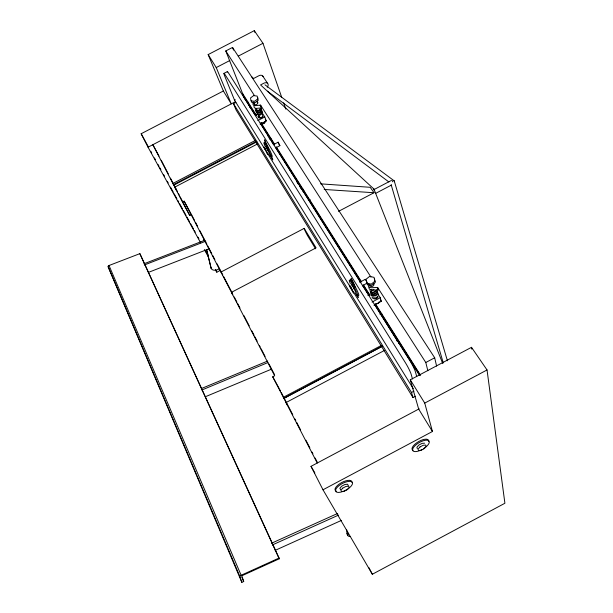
<?xml version="1.0" encoding="UTF-8"?>
<svg xmlns="http://www.w3.org/2000/svg" width="613" height="613" viewBox="0 0 613 613"><rect width="100%" height="100%" fill="white"/><g stroke="black" fill="none" stroke-linecap="round" stroke-linejoin="round"><path stroke-width="0.92" d="M371.853 293.88C372.129 294.546 375.171 295.114 376.282 293.014M376.995 289.727L376.734 291.826L375.217 293.412L373.263 293.964L371.332 293.55L370.344 291.803M371.317 292.225L371.194 291.681L371.838 292.57L373.179 292.861L375.777 291.336M255.996 111.65L256.556 112.401L258.111 112.6L259.728 112.064L260.992 110.685M261.238 109.252L261.153 108.777M260.441 108.846C261.069 110.792 257.054 112.486 256.548 110.968L256.717 111.244M260.962 110.869L261.284 109.007M371.807 293.773L371.424 295.612M258.372 115.336L258.004 116.7L258.686 117.78L260.173 118.179L261.889 117.734L263.115 116.301L262.755 116.478M256.563 113.037L257.046 111.949M255.828 111.076L256.311 109.995M366.796 281.574L365.302 279.313L365.34 279.712M362.582 285.811L367.356 282.877M273.199 144.653L278.233 142.224L279.903 145.641L275.812 147.81M279.873 145.687L279.298 144.913M379.186 302.155L378.206 303.45L376.497 303.473M265.651 121.098L263.881 123.144L261.061 123.336M376.811 294.692L375.731 295.795L372.819 295.933M376.152 290.225L374.704 291.704L372.719 292.255L370.773 291.796L369.907 290.585M260.257 108.945C259.284 110.371 256.265 111.735 255.238 109.704M376.443 298.002L378.144 296.723L376.788 298.546L374.727 299.006L372.88 298.37L371.93 296.868M322.99 489.787L372.336 574.266L504.905 503.25L487.036 369.961L471.504 347.318L410.273 379.815L418.679 409.093L432.441 431.498L322.99 489.787L311.013 466.34L419.185 408.825M427.843 370.735L425.797 362.498L434.686 357.777L232.534 47.439L225.776 50.94L243.545 95.988L255.813 115.39M415.43 396.236L412.97 397.538L411.499 392.481L413.982 391.163M432.441 431.498L424.74 403.086L487.036 369.961M287.007 404.396L287.535 405.346L272.716 376.803L274.662 375.769L231.423 292.355L316.07 247.851L304.171 228.381L220.918 272.088L184.153 201.164L182.467 202.045L174.766 187.134L257.69 143.856M283.313 397.331L381.386 345.41M382.573 346.023L283.85 398.297L283.405 397.423M283.934 398.389L382.405 346.253M317.243 463.03L286.018 402.565L384.581 350.368M359.693 282.279L365.302 279.313M367.854 295.382L371.11 293.665M372.053 302.056L380.236 297.726L377.876 294.041M373.984 305.19L381.309 301.32L380.236 297.726M373.715 189.724L390.933 180.682M215.431 269.689L216.818 272.203L220.19 270.433M338.522 211.362L373.999 192.735L370.237 187.302L320.561 183.839M375.639 193.379L391.554 185.026M182.467 202.045L189.8 215.531L191.455 214.665L184.153 201.164M200.658 242.84L148.039 147.204L141.159 133.741L223.362 91L208.159 54.58L254.295 30.65L262.969 43.301L281.742 97.413M265.789 150.622L234.564 100.226L235.377 99.804M148.039 147.204L235.599 101.635M412.97 397.538L236.066 109.934L233.499 103.689L235.928 102.425M255.514 115.367L257.835 114.156M257.782 120.6L264.77 116.96L262.724 113.75M260.104 124.178L266.28 120.953L264.77 116.96M159.043 156.123L152.852 144.699L172.874 183.471L255.529 140.339M256.019 141.565L173.502 184.628L173.188 184.015M172.874 183.471L173.808 185.172L256.893 141.81M223.362 91L231.27 103.888L216.236 67.568L229.829 60.511M238.327 56.097L262.969 43.301M223.929 73.399L227.285 71.66M241.844 582.35L239.867 576.496A1.601 0.582 -25.3 0 1 241.131 575.278L279.053 558.06L139.864 253.644L109.022 265.513A1.264 0.828 -21.5 0 0 108.133 266.747L241.844 582.35L243.706 581.507L241.806 575.806L279.221 558.811L279.053 558.06M275.176 550.359L341.487 520.376M271.513 543.233L337.694 513.418M272.302 544.972L338.552 515.104M205.386 396.726L271.475 369.172M201.432 388.535L267.735 361.011M380.022 314.408L381.792 313.672M201.93 389.975L268.034 362.521M144.392 264.969L205.784 241.193M148.285 272.44L208.91 248.855M144.009 263.782L204.727 240.281M308.301 200.19L310.086 199.501M258.855 114.508L260.456 113.98C262.172 113.053 262.517 110.631 261.084 109.283M259.276 115.321L260.678 114.853L261.904 113.045M374.068 289.612L371.953 290.095L370.742 289.512M370.934 277.038L260.556 105.107L255.613 105.628A3.126 2.214 -22.3 0 1 253.177 104.716A3.126 2.214 -22.3 0 1 253.529 102.356M260.556 105.107L261.598 107.865L256.671 108.378A3.119 2.214 -22.3 0 1 254.119 105.911M424.594 443.184L422.05 443.375L418.863 445.069L416.909 447.26L417.338 448.655M425.797 362.498L377.608 287.428L371.593 287.735A3.701 3.065 -17 0 1 368.198 284.24M377.608 287.428L378.344 289.918L372.352 290.225A3.686 3.057 -16.9 0 1 368.888 287.275M324.193 189.455L373.999 192.735M257.138 109.604L256.249 109.65M261.644 111.137L262.655 112.677M377.286 292.876L378.497 294.784M264.954 84.809L394.059 180.743M267.368 91.161L388.88 181.961M251.568 76.656L253.575 78.495L258.908 75.721A3.693 2.72 -36.6 0 1 263.1 76.648M442.67 363.409L373.945 189.049L260.563 84.916L263.843 83.215A3.716 2.705 -36.4 0 1 267.697 83.498A3.716 2.705 -36.4 0 1 267.23 87.207M265.743 146.323L269.436 153.357M371.739 295.098C373.509 296.324 376.198 295.435 377.263 293.581L377.455 291.298M268.233 151.342L268.494 151.626L268.256 150.813M372.367 295.251L372.988 296.125M352.766 286.363L354.506 289.658M262.747 76.027L267.697 83.498M266.946 148.338L267.421 149.135M225.776 50.94L254.441 95.59M260.073 105.497L261.598 107.865M377.324 288.325L378.344 289.918M265.26 119.351L266.28 120.953M380.366 299.849L381.309 301.32M258.625 116.539L259.153 117.374M260.923 123.474L274.21 144.484M276.256 147.718L361.095 281.903M363.141 285.137L369.271 294.838M375.401 304.531L420.38 375.662M242.556 93.475L256.334 115.29M260.923 122.562L274.708 144.377M276.233 146.806L361.463 281.742M363.501 284.968L370.137 295.474M375.24 303.558L420.15 374.658M255.69 115.711L244.043 97.237L244.725 98.969M260.755 123.742L267.337 134.178L267.912 136.063M274.118 144.929L269.536 137.672L270.379 139.488M275.651 147.35L360.643 282.118M362.681 285.344L368.788 295.029M374.895 304.715L396.075 338.874M419.568 375.539L398.902 342.782L399.216 343.855M268.892 137.611L269.866 139.159M296.523 181.325L298.546 184.536M299.558 186.137L301.581 189.348M396.335 339.863L397.262 341.334M208.159 54.58L216.236 67.568M410.273 379.815L424.74 403.086M267.299 153.058L350.889 287.995M351.893 289.62L413.331 388.78M233.499 103.689L411.499 392.481M315.572 248.809L307.619 235.76A6.314 0.567 62.5 0 1 305.067 230.71L304.171 228.381M377.271 291.826L378.029 293.252M311.013 466.34L314.844 472.937M286.018 402.565L286.555 403.523M272.716 376.803L279.13 388.397M141.159 133.741L148.032 146.254M150.783 151.258L151.702 152.921M154.453 157.924L155.365 159.595M158.116 164.598L159.035 166.269M159.947 167.931L160.867 169.602M163.617 174.605L164.537 176.276M167.28 181.279L168.2 182.942M170.491 187.111L173.241 192.114M174.161 193.785L176.904 198.788M177.824 200.459L178.743 202.121M179.655 203.792L182.406 208.795M183.325 210.466L186.076 215.469M186.988 217.132L189.739 222.136M190.658 223.806L193.401 228.81M194.321 230.48L195.24 232.143M197.991 237.147L198.903 238.817M205.317 250.495L206.236 252.158M207.156 253.828L208.068 255.498M204.351 249.552L208.512 257.108M174.766 187.134L175.395 188.291M175.709 188.904L176.329 190.053L173.808 185.172M220.918 272.088L232.756 294.776L231.423 292.355M353.295 288.156L353.502 288.539M340.529 489.588L339.863 488.316L341.648 486.209L344.851 484.508L347.571 484.216L348.222 485.504M191.501 214.565L194.589 220.511M195.47 222.213L197.67 226.458M199.876 230.703L206.926 244.296M207.807 245.997L211.769 253.636M212.65 255.337L214.856 259.583M217.056 263.835L222.787 274.877M223.668 276.578L232.043 292.715M234.243 296.96L236.886 302.063M237.767 303.757L239.974 308.01M243.936 315.649L249.223 325.848M251.866 330.943L254.073 335.188M254.954 336.889L257.154 341.135M259.36 345.387L260.241 347.081M261.123 348.782L265.084 356.429M269.053 364.068L274.34 374.267M204.596 240.334L204.029 239.231L204.458 241.085M161.242 160.277L168.276 173.877M170.468 178.122L177.502 191.723M178.375 193.424L179.257 195.126M180.138 196.827L189.8 215.531M279.574 389.247L280.447 390.948M281.329 392.642L292.738 414.717M294.93 418.963L295.803 420.664M296.684 422.365L300.631 430.004M305.895 440.195L309.849 447.835M312.04 452.08L312.921 453.781M315.113 458.026L317.304 462.271M267.605 149.465L268.119 150.507M215.523 269.697L216.818 272.203M368.957 567.707L372.336 574.266M278.938 144.277L278.586 143.58M206.405 249.414L211.079 268.096A6.191 3.847 -27.1 0 0 219.102 268.938M346.705 529.862L346.973 533.624L347.809 535.249A7.586 2.728 -27.9 0 0 349.939 536.413M267.099 149.25L266.931 148.867M279.221 558.811L139.864 253.644M261.207 111.191L259.958 112.968L257.659 113.382L257.245 112.823L257.445 113.382M278.432 143.243L278.057 142.147M109.022 265.513L241.131 575.278M241.829 577.101L243.706 581.507M108.133 266.747L239.867 576.496M234.564 100.226L224.534 75.637A8.682 0.743 63.4 0 1 225.109 74.671L405.247 362.459A9.555 1.103 61.4 0 1 411.185 374.39L412.472 378.949M247.583 101.383L249.989 107.505M268.594 148.951L264.525 139.795L266.356 144.714M271.298 155.917L272.77 159.916L270.433 155.166M232.534 47.439L233.561 50.105M253.476 102.156L254.15 103.903M255.828 108.271L256.839 110.892M258.188 114.386L259.192 117.006M270.601 138.063L272.302 142.53M356.222 294.002L358.245 297.527L357.586 295.382M257.131 101.045L257.789 102.8M260.119 108.922L262.448 115.052M254.295 30.65L254.924 32.451M283.62 102.823L285.811 109.129M352.605 283.252C347.923 271.176 355.364 285.482 354.896 287.336M351.854 285.482L351.441 284.103L352.896 285.987L355.594 292.026M394.312 181.164L447.429 360.804M391.155 184.743L443.268 362.934M416.725 376.604L415.499 372.099A9.555 1.157 61.4 0 0 409.576 360.16L228.48 72.924A8.682 0.782 63.5 0 0 227.277 72.035M373.945 189.049L374.382 190.735M206.757 249.583L211.079 268.096M434.686 357.777L436.594 366.091M374.436 278.631L375.256 282.509L371.631 285.42L367.202 284.44L366.398 280.562M471.504 347.318L471.795 349.165M257.774 97.505L258.203 100.371L255.054 102.723L251.491 102.202L251.284 100.77M347.548 531.494L347.809 535.249M379.202 301.757A2.199 1.847 -16.6 0 1 376.926 303.726M265.015 121.811A1.87 1.341 -22.2 0 1 263.506 123.673A1.87 1.341 -22.2 0 1 261.452 122.876M262.602 115.796A1.885 1.349 -22.3 0 1 262.487 116.171M261.529 117.121A1.885 1.349 -22.3 0 1 260.594 117.405M260.134 117.397A1.885 1.349 -22.3 0 1 258.993 116.156M377.462 296.018A2.222 1.854 -16.7 0 1 373.654 297.52M393.569 180.536A2.1 1.241 -36.3 0 1 394.282 181.724M391.745 180.368A2.069 0.398 63 0 1 392.052 180.659L392.236 180.896A2.069 0.398 63 0 1 392.818 181.854M257.039 101.942A1.916 1.356 -22.3 0 1 257.59 103.589A1.916 1.356 -22.3 0 1 255.422 104.723A1.916 1.356 -22.3 0 1 254.111 103.467M373.738 283.566A2.26 1.877 -17 0 1 372.221 286.432A2.26 1.877 -17 0 1 369.524 284.723M265.406 146.997A8.023 0.736 63 0 1 265.1 143.948A8.023 0.736 63 0 1 270.762 154.989A8.023 0.736 63 0 1 268.823 153.671M264.862 142.706A8.023 0.743 63.1 0 1 269.413 149.472A8.023 0.743 63.1 0 1 271.459 155.894M350.391 283.788A8.95 0.95 62.1 0 1 351.065 282.011A8.95 0.95 62.1 0 1 357.318 293.949A8.95 0.95 62.1 0 1 354.965 292.531M350.345 280.264A8.95 0.965 62.1 0 1 355.172 286.608A8.95 0.965 62.1 0 1 358.413 295.297M301.696 189.67A10.551 6.682 -33 0 1 302.914 189.003M302.991 191.731A10.574 6.674 -32.9 0 1 304.209 191.064M211.73 268.617A6.184 3.847 -27.1 0 1 210.52 267.007M347.985 534.674A7.578 2.736 -27.9 0 1 346.973 533.624M421.798 449.689A9.433 3.739 -30.2 0 1 413.108 448.072A9.433 3.739 -30.2 0 1 427.039 440.172A9.433 3.739 -30.2 0 1 423.391 448.793M413.024 450.34A9.425 3.747 -30.2 0 1 418.687 441.536A9.425 3.747 -30.2 0 1 428.671 441.467M342.223 491.733A9.44 3.762 -28.1 0 1 337.372 487.143A9.44 3.762 -28.1 0 1 351.732 481.795A9.44 3.762 -28.1 0 1 343.87 491.12M336.353 491.189A9.433 3.77 -28.1 0 1 341.188 482.822A9.433 3.77 -28.1 0 1 351.992 482.324M342.682 488.17L340.889 490.277L341.556 491.549L344.276 491.243L347.456 489.557L349.257 487.458L348.613 486.178L345.885 486.469L342.682 488.17M420.005 446.969L418.043 449.16L418.472 450.555L421.008 450.348L424.173 448.67L426.135 446.486L425.736 445.084L423.192 445.276L420.005 446.969M374.88 281.237L371.248 284.156L366.804 283.175L366.007 279.298L369.624 276.402L374.053 277.36L374.88 281.237M253.682 95.59L250.541 97.934L250.947 100.808L254.518 101.329L257.675 98.969L257.245 96.103L253.682 95.59M264.969 148.415L263.988 147.235L267.682 154.269L264.969 148.415M350.912 287.03L349.464 285.137L350.092 287.213L353.617 293.068L350.912 287.03"/></g></svg>
